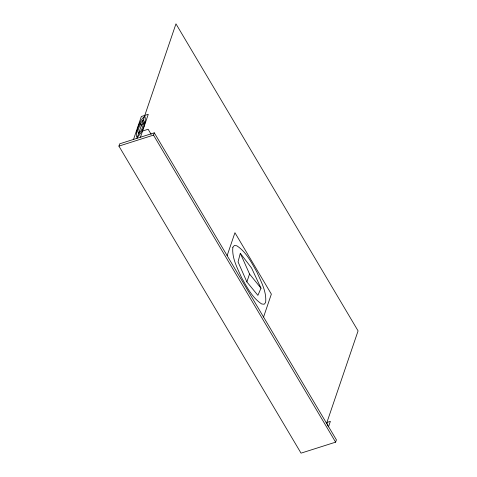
<?xml version="1.0" encoding="UTF-8"?>
<svg xmlns="http://www.w3.org/2000/svg" width="477" height="477" viewBox="0 0 477 477"><rect width="100%" height="100%" fill="white"/><g stroke="black" fill="none" stroke-linecap="round" stroke-linejoin="round"><path stroke-width="0.72" d="M240.301 253.287L238.053 261.915L246.865 281.895L257.89 295.358L261.008 288.203L251.582 268.038L240.301 253.287L249.549 274.007L261.008 288.203M140.339 123.352L137.734 131.211L138.509 133.87L141.502 130.012L144.275 122.1L143.225 120.013L140.339 123.352L141.198 125.982L144.275 122.1M118.922 146.111L119.703 143.815L154.292 132.821L336.404 439.86L335.623 442.155L301.035 453.15L118.922 146.111L153.511 135.116L154.292 132.821M133.536 139.421L141.341 116.501L148.258 114.301L140.459 137.221M136.994 138.318L175.965 23.85L358.078 330.889L326.518 423.588L327.21 423.683L327.693 425.907M227.135 255.636L234.94 232.716L271.359 294.124L263.56 317.044M246.865 281.895L249.549 274.007M328.48 426.897L330.37 421.34L326.22 422.664M139.755 131.926L138.36 132.367L139.117 133.649M142.545 131.038L148.132 129.261L151.167 134.389M153.511 135.116L335.623 442.155M232.859 247.247C231.721 258.027 237.409 268.134 241.618 277.692C247.014 287.214 252.25 297.827 261.688 303.968L264.175 304.243L265.641 302.513C266.774 291.739 261.086 281.633 256.882 272.075C251.48 262.553 246.245 251.934 236.813 245.792L234.326 245.518L232.859 247.247M136.446 132.874L136.303 136.285L136.702 137.078L137.388 137.173C142.48 132.141 146.141 123.781 145.097 116.638L144.412 116.549C139.666 120.502 137.942 127.097 136.446 132.874"/></g></svg>
